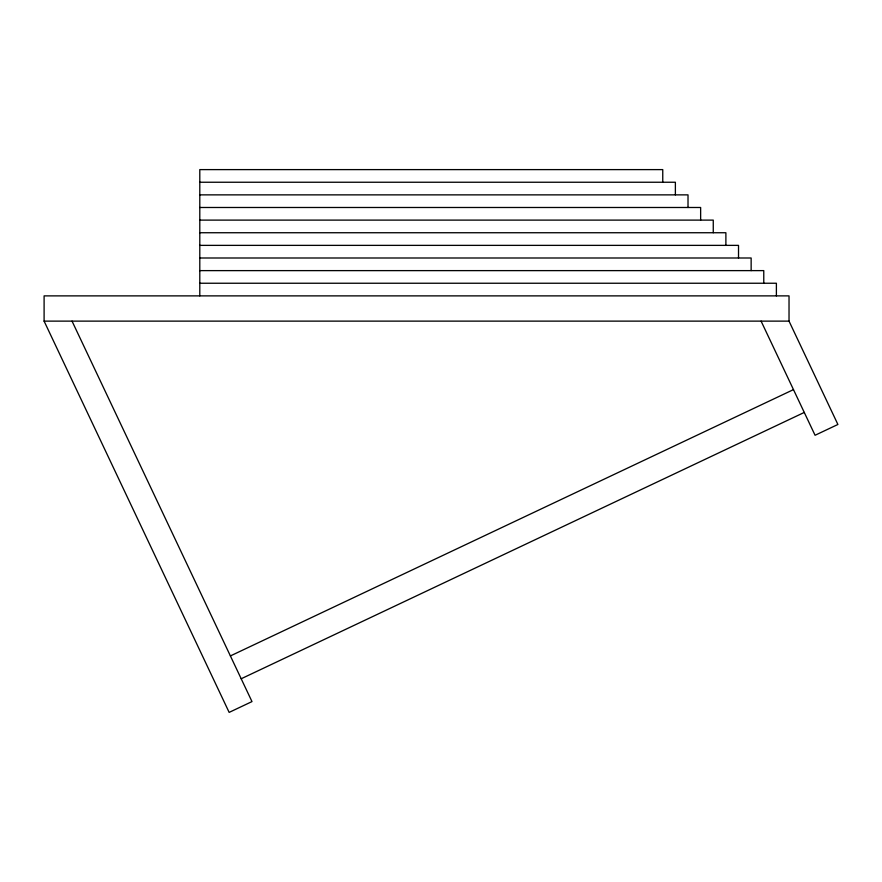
<?xml version="1.0" encoding="UTF-8"?>
<svg xmlns="http://www.w3.org/2000/svg" width="882" height="882" viewBox="0 0 882 882"><rect width="100%" height="100%" fill="white"/><g stroke="black" fill="none" stroke-linecap="round" stroke-linejoin="round"><path stroke-width="1.32" d="M230.389 655.932L793.48 389.612M241.183 678.765L804.274 412.434M199.795 182.243L675.38 182.243L675.38 194.867M199.795 194.867L688.015 194.867L688.015 207.49M199.795 207.49L700.639 207.49L700.639 220.114M199.795 220.114L713.262 220.114L713.262 232.738M199.795 232.738L725.886 232.738L725.886 245.372M199.795 245.372L738.521 245.372L738.521 257.996M199.795 257.996L751.144 257.996L751.144 270.62M199.795 270.62L763.768 270.62L763.768 283.243M199.795 283.243L776.392 283.243L776.392 295.878M789.026 321.125L789.026 295.878L44.1 295.878L44.1 321.125L789.026 321.125L837.9 424.474L815.067 435.267L761.089 321.125M72.037 321.125L251.987 701.587L229.155 712.391L44.1 321.125M662.757 182.243L662.757 169.609L199.795 169.609L199.795 295.878"/></g></svg>
